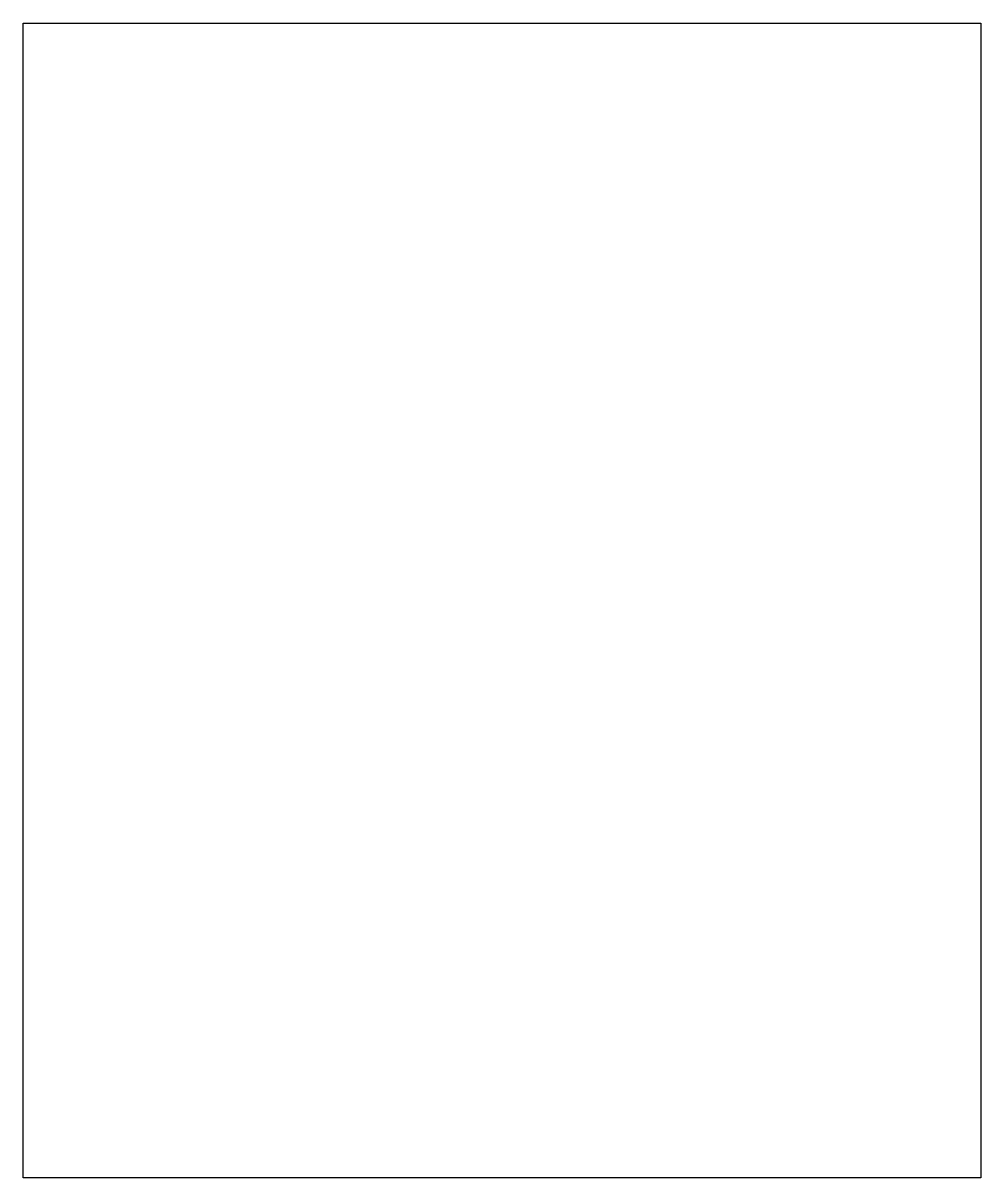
# Model space of a CAD drawing. Extents: x 0 to 19.5, y 0 to 23.5.
import ezdxf

# ---------------------------------------------------------------- set-up
doc = ezdxf.new("R2010")
doc.units = 0
doc.layers.add('RIQUADRO', color=7, linetype='CONTINUOUS')

msp = doc.modelspace()

# ---------------------------------------------------------------- linework, layer by layer
at = {"layer": 'RIQUADRO'}
msp.add_lwpolyline([(0, 0), (0, 23.5), (19.5, 23.5), (19.5, 0)], close=True, dxfattribs=at)

doc.saveas('drawing.dxf')
